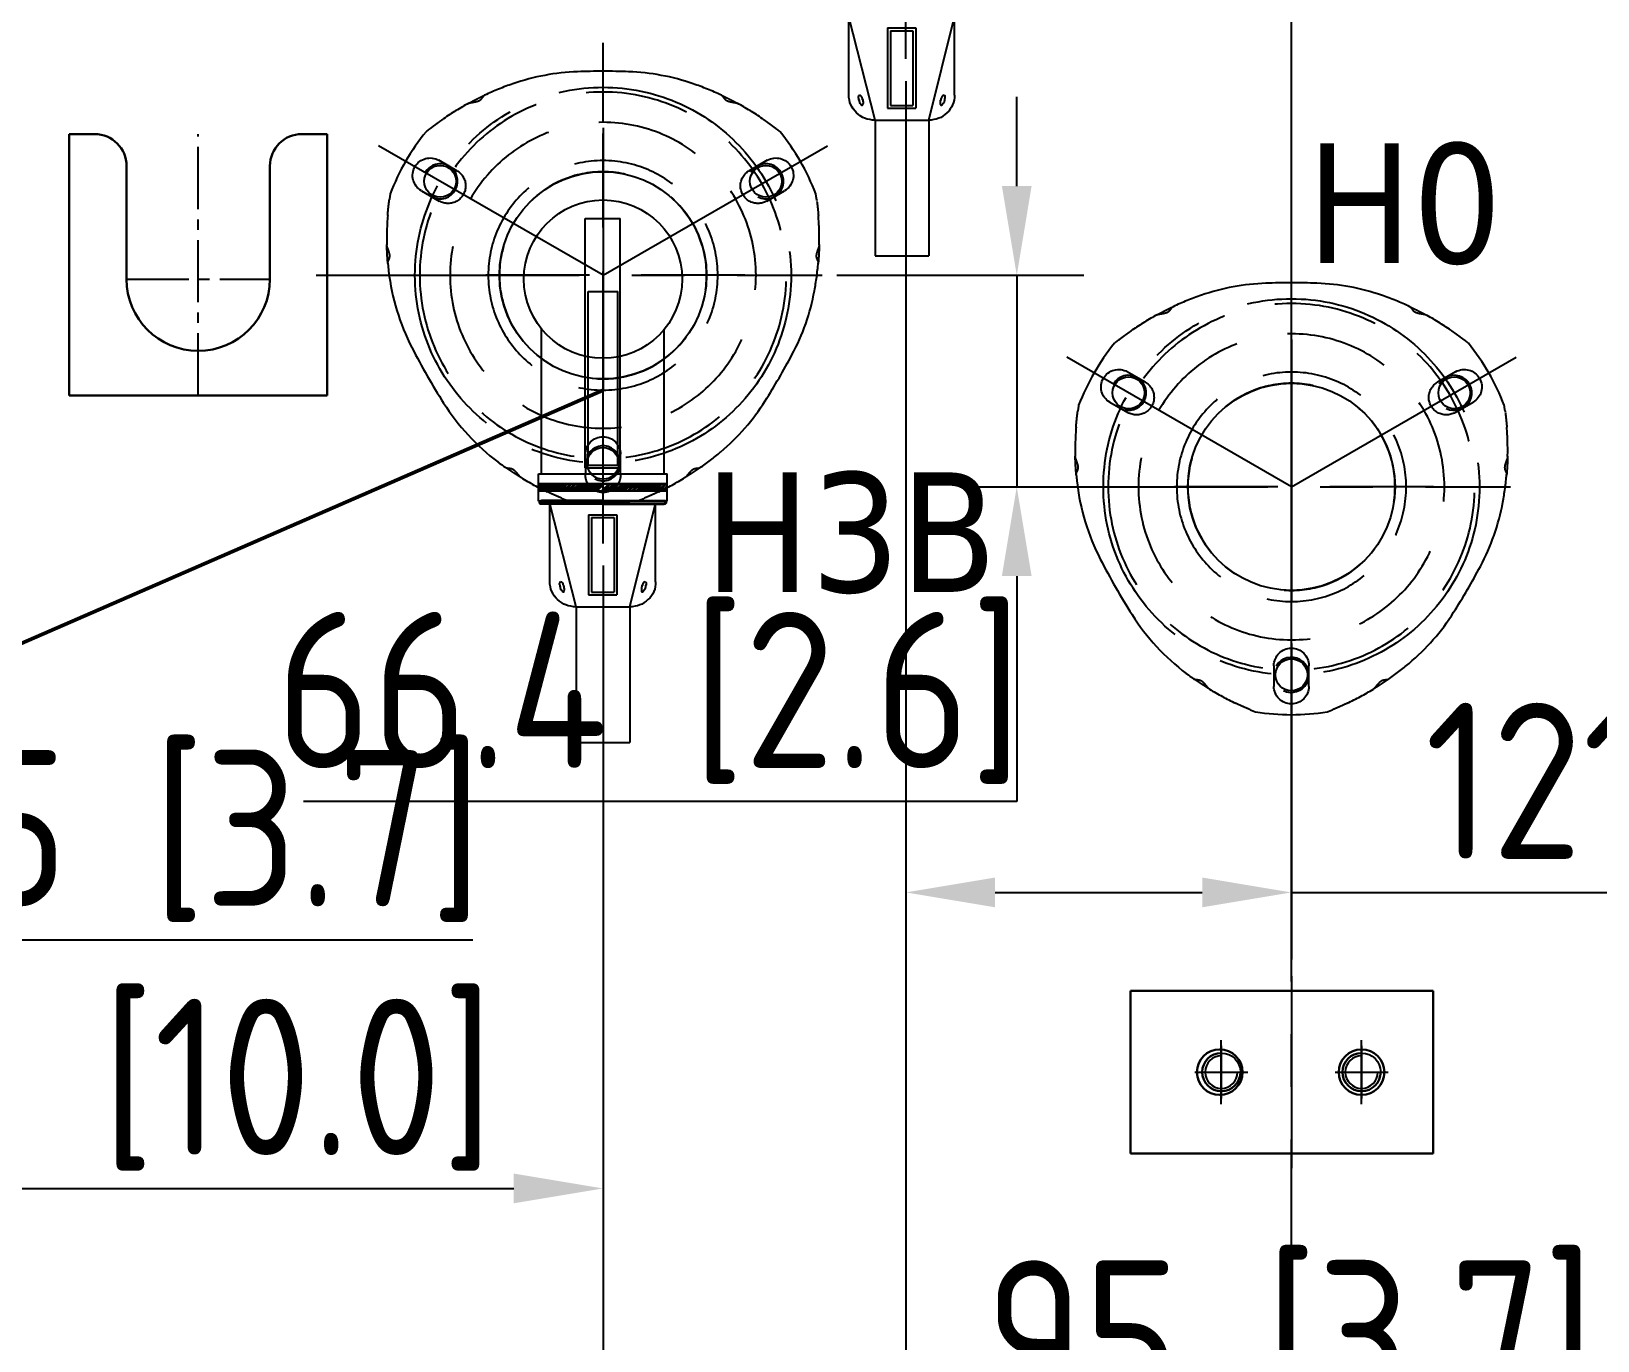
# Model space of a CAD drawing. Header units: millimetres. Extents: x 261789 to 272313, y -191856 to -185409.
# Drawn here: x 263766.4 to 264257.9, y -187665.7 to -187254.9 of the extents above; entities that cross this region are included whole.
import ezdxf

# ---------------------------------------------------------------- set-up
doc = ezdxf.new("R2010")
doc.units = ezdxf.units.MM
doc.header["$LTSCALE"] = 13
for name, pattern in [('CENTER2', [1.125, 0.75, -0.125, 0.125, -0.125]), ('CENTERX2', [101.6, 63.5, -12.7, 12.7, -12.7]), ('DASHED', [0.75, 0.5, -0.25]), ('HIDDEN', [9.525, 6.35, -3.175])]:
    doc.linetypes.add(name, pattern=pattern)
for name, color, linetype in [('1', 4, 'Continuous'), ('2', 3, 'Continuous'), ('2细线层', 4, 'Continuous'), ('4', 2, 'HIDDEN'), ('4虚线层', 6, 'DASHED'), ('PDF_0', 7, 'Continuous'), ('中心线', 1, 'CENTER2'), ('粗实线', 4, 'Continuous')]:
    doc.layers.add(name, color=color, linetype=linetype)
doc.layers.add('2细实线', color=3, linetype='Continuous', lineweight=20)
doc.layers.add('标注、文本', color=3, linetype='Continuous', lineweight=25)
doc.styles.get("Standard").update_dxf_attribs({"font": 'gbenor.shx', "bigfont": 'gbcbig.shx'})
doc.styles.add('Tahoma$001', font='tahoma.ttf', dxfattribs={"height": 2.159784})
doc.dimstyles.new('英寸 1-10', dxfattribs={"dimscale": 14, "dimtxt": 3.5, "dimasz": 2, "dimexe": 1.5, "dimexo": 0.5, "dimgap": 0.5, "dimtad": 1, "dimtoh": 1, "dimdec": 1, "dimdsep": 46, "dimtxsty": 'Standard', "dimcen": 2.5, "dimclrd": 3, "dimclre": 3, "dimclrt": 3, "dimadec": 0, "dimazin": 2, "dimtfac": 1, "dimtdec": 1, "dimtmove": 0, "dimatfit": 2, "dimfxl": 1, "dimarcsym": 0})

# ---------------------------------------------------------------- blocks, each defined once
blk = doc.blocks.new('A$C712F3155')
at = {"layer": '1', "color": 1, "linetype": 'CENTERX2', "lineweight": -3, "ltscale": 0.1}
for p, q in [((90, 0), (90, 156.99)), ((90, 130.33), (90, 35.46)), ((90, 84.09), (19.54, 124.77)), ((90, 84.09), (160.46, 124.77)), ((0, 84.09), (158.71, 84.09))]:
    blk.add_line(p, q, dxfattribs=at)
blk.add_circle((90, 84.09), 59, dxfattribs=at)
at = {"layer": '2细线层'}
for centre in [(38.9, 113.59), (141.1, 113.59), (90, 25.09)]:
    blk.add_circle(centre, 5, dxfattribs=at)
at = {"layer": '标注、文本'}
for centre in [(38.9, 113.59), (141.1, 113.59), (90, 25.09)]:
    blk.add_arc(centre, 5.5, 242.6715, 150, dxfattribs=at)
at = {"layer": '粗实线'}
blk.add_circle((90, 84.09), 32.5, dxfattribs=at)
blk = doc.blocks.new('0.020')
at = {"layer": '中心线', "ltscale": 2}
for p, q in [((13611.24, 16499.07), (13611.24, 16581.07)), ((13588.74, 16535.57), (13633.74, 16535.57))]:
    blk.add_line(p, q, dxfattribs=at)
at = {"layer": '粗实线', "lineweight": 30}
for p, q in [((13570.74, 16499.07), (13570.74, 16581.07)), ((13570.74, 16581.07), (13578.74, 16581.07)), ((13643.74, 16581.07), (13651.74, 16581.07)), ((13651.74, 16499.07), (13651.74, 16581.07)), ((13588.74, 16535.57), (13588.74, 16571.07)), ((13633.74, 16535.57), (13633.74, 16571.07)), ((13570.74, 16499.07), (13651.74, 16499.07))]:
    blk.add_line(p, q, dxfattribs=at)
for centre, radius, start, end in [((13578.74, 16571.07), 10, 0, 90), ((13643.74, 16571.07), 10, 90, 180), ((13611.24, 16535.57), 22.5, 180, 0)]:
    blk.add_arc(centre, radius, start, end, dxfattribs=at)
blk = doc.blocks.new('A$C03F92070')
at = {"layer": '4虚线层', "ltscale": 5}
for p, q in [((67.85, 40.24), (67.85, 116.01)), ((16.36, 107.57), (21.99, 104.32)), ((113.71, 104.32), (119.34, 107.57)), ((16.49, 94.79), (10.86, 98.04)), ((124.84, 98.04), (119.21, 94.79)), ((23.33, 71.49), (112.37, 71.49)), ((62.35, 8.86), (62.35, 15.36)), ((73.35, 15.36), (73.35, 8.86))]:
    blk.add_line(p, q, dxfattribs=at)
for radius in [57.5, 48, 36, 32.5]:
    blk.add_circle((67.85, 71.49), radius, dxfattribs=at)
at = {"layer": '4虚线层', "ltscale": 5, "extrusion": (0, 0, -1)}
for centre, radius, start, end in [((-62.34, 65.41), 70, 71.0219, 87.9453), ((-67.85, -88.03), 223.54, 87.9453, 92.0547), ((-73.35, 65.41), 70, 92.0547, 108.9781), ((-68.85, 46.49), 90, 64.9245, 71.0219), ((-66.85, 46.49), 90, 108.9781, 115.0755), ((-68.85, 46.49), 90, 55.4521, 61.3818), ((-66.85, 46.49), 90, 118.6182, 124.5479), ((-67.85, 71.49), 71.5, 20.9645, 39.0355), ((-68.85, 46.49), 90, 51.0831, 52.2343), ((-66.85, 46.49), 90, 127.7657, 128.9169), ((-67.85, 71.49), 71.5, 140.9645, 159.0355), ((-90, 83.12), 90, 7.7657, 8.9169), ((-45.7, 83.12), 90, 171.0831, 172.2343), ((-90, 83.12), 90, 358.6182, 4.5479), ((-45.7, 83.12), 90, 175.4521, 181.3818), ((-90, 83.12), 90, 349.4672, 355.0755), ((-45.7, 83.12), 90, 184.9245, 186.6023), ((-65.57, 80.82), 70, 186.6023, 207.2178), ((-70.33, 79.46), 70, 331.9245, 349.4672), ((-205.81, 151.73), 223.54, 327.6503, 331.9245), ((70.97, 151.05), 223.54, 207.2178, 212.3568), ((-76.09, 69.57), 70, 310.1708, 327.6503), ((-58.73, 68.87), 70, 212.3568, 233.0262), ((-89, 84.85), 90, 304.9245, 310.1708), ((-46.7, 84.85), 90, 233.0262, 235.0755), ((-89, 84.85), 90, 295.4521, 301.3818), ((-46.7, 84.85), 90, 238.6182, 244.5479), ((-89, 84.85), 90, 291.0831, 292.2343), ((-67.85, 71.49), 71.5, 260.9645, 279.0355), ((-46.7, 84.85), 90, 247.7657, 248.9169)]:
    blk.add_arc(centre, radius, start, end, dxfattribs=at)
at = {"layer": '4虚线层', "ltscale": 5}
for centre, start, end in [((13.61, 102.81), 60, 240), ((122.09, 102.81), 300, 120), ((19.24, 99.56), 240, 60), ((116.46, 99.56), 120, 300), ((67.85, 15.36), 0, 180), ((67.85, 8.86), 180, 0)]:
    blk.add_arc(centre, 5.5, start, end, dxfattribs=at)
for points, knots in [([(30.89, 128.1), (30.89, 128.1), (30.88, 128.1), (30.83, 128.07), (30.76, 128.04), (30.57, 127.95), (30.45, 127.89), (30.18, 127.77), (30.03, 127.69), (29.7, 127.53), (29.52, 127.45), (29.16, 127.27), (28.96, 127.17), (28.58, 126.98), (28.39, 126.89), (27.99, 126.69), (27.8, 126.59), (27.42, 126.39), (27.24, 126.3), (26.87, 126.11), (26.7, 126.02), (26.39, 125.85), (26.24, 125.77), (25.98, 125.63), (25.87, 125.57), (25.69, 125.47), (25.63, 125.44), (25.58, 125.41), (25.57, 125.4), (25.57, 125.4), (25.57, 125.4), (25.57, 125.4)], [0, 0, 0, 0, 0.043819, 0.043819, 0.119878, 0.119878, 0.195937, 0.195937, 0.271996, 0.271996, 0.348055, 0.348055, 0.424114, 0.424114, 0.500173, 0.500173, 0.576231, 0.576231, 0.65229, 0.65229, 0.728349, 0.728349, 0.804408, 0.804408, 0.880467, 0.880467, 0.956526, 0.956526, 0.994556, 0.994556, 1, 1, 1, 1]), ([(30.71, 128.01), (30.65, 127.99), (30.59, 127.94), (30.48, 127.84), (30.42, 127.77), (30.3, 127.62), (30.24, 127.54), (30.11, 127.35), (30.04, 127.25), (29.89, 127.05), (29.81, 126.95), (29.62, 126.74), (29.51, 126.65), (29.29, 126.47), (29.16, 126.4), (28.9, 126.26), (28.77, 126.2), (28.36, 126.06), (28.08, 125.99), (27.53, 125.87), (27.26, 125.83), (26.87, 125.76), (26.75, 125.74), (26.5, 125.7), (26.38, 125.67), (26.05, 125.61), (25.85, 125.56), (25.74, 125.5)], [0, 0, 0, 0, 0.0625, 0.0625, 0.125, 0.125, 0.1875, 0.1875, 0.25, 0.25, 0.3125, 0.3125, 0.375, 0.375, 0.4375, 0.4375, 0.5, 0.5, 0.625, 0.625, 0.75, 0.75, 0.8125, 0.8125, 0.875, 0.875, 1, 1, 1, 1]), ([(110.13, 125.4), (110.13, 125.4), (110.13, 125.4), (110.13, 125.4), (110.12, 125.41), (110.07, 125.44), (110.01, 125.47), (109.83, 125.57), (109.72, 125.63), (109.46, 125.77), (109.31, 125.85), (108.99, 126.02), (108.81, 126.11), (108.45, 126.3), (108.26, 126.4), (107.88, 126.6), (107.68, 126.7), (107.29, 126.9), (107.1, 127), (106.72, 127.18), (106.53, 127.28), (106.16, 127.46), (105.99, 127.54), (105.66, 127.7), (105.51, 127.77), (105.24, 127.9), (105.12, 127.95), (104.94, 128.04), (104.87, 128.07), (104.82, 128.09), (104.81, 128.1), (104.8, 128.1), (104.8, 128.1), (104.8, 128.1)], [0, 0, 0, 0, 0.005743, 0.005743, 0.043766, 0.043766, 0.119813, 0.119813, 0.195859, 0.195859, 0.271906, 0.271906, 0.347952, 0.347952, 0.423999, 0.423999, 0.500046, 0.500046, 0.576092, 0.576092, 0.652139, 0.652139, 0.728185, 0.728185, 0.804232, 0.804232, 0.880279, 0.880279, 0.956325, 0.956325, 0.994349, 0.994349, 1, 1, 1, 1]), ([(109.96, 125.5), (109.9, 125.53), (109.83, 125.55), (109.65, 125.6), (109.54, 125.63), (109.21, 125.7), (108.96, 125.74), (108.44, 125.83), (108.17, 125.87), (107.63, 125.99), (107.34, 126.06), (106.94, 126.2), (106.8, 126.26), (106.54, 126.39), (106.42, 126.47), (106.19, 126.64), (106.08, 126.74), (105.9, 126.94), (105.81, 127.05), (105.66, 127.25), (105.59, 127.35), (105.46, 127.53), (105.39, 127.62), (105.28, 127.77), (105.22, 127.84), (105.11, 127.94), (105.05, 127.99), (104.99, 128.01)], [0, 0, 0, 0, 0.0625, 0.0625, 0.125, 0.125, 0.25, 0.25, 0.375, 0.375, 0.5, 0.5, 0.5625, 0.5625, 0.625, 0.625, 0.6875, 0.6875, 0.75, 0.75, 0.8125, 0.8125, 0.875, 0.875, 0.9375, 0.9375, 1, 1, 1, 1]), ([(14.22, 118.02), (14.2, 118), (14.15, 117.96), (14.08, 117.91), (14.01, 117.86), (13.97, 117.82), (13.95, 117.81)], [0, 0, 0, 0, 0.251777, 0.501943, 0.751136, 1, 1, 1, 1]), ([(14.55, 118.27), (14.52, 118.25), (14.46, 118.2), (14.38, 118.14), (14.3, 118.08), (14.25, 118.04), (14.22, 118.02)], [0, 0, 0, 0, 0.251749, 0.501948, 0.751171, 1, 1, 1, 1]), ([(15.74, 119.15), (15.69, 119.12), (15.59, 119.05), (15.45, 118.94), (15.32, 118.84), (15.18, 118.74), (15.05, 118.65), (14.92, 118.55), (14.8, 118.45), (14.67, 118.36), (14.59, 118.3), (14.55, 118.27)], [0, 0, 0, 0, 0.114473, 0.22719, 0.338528, 0.448878, 0.558641, 0.668227, 0.778044, 0.888502, 1, 1, 1, 1]), ([(17.82, 120.63), (17.81, 120.62), (17.74, 120.57), (17.58, 120.46), (17.28, 120.26), (16.94, 120.02), (16.6, 119.78), (16.29, 119.55), (16.01, 119.35), (15.83, 119.22), (15.74, 119.15)], [0, 0, 0, 0, 0.026865, 0.187364, 0.351072, 0.511786, 0.674931, 0.783277, 0.891149, 1, 1, 1, 1]), ([(119.96, 119.15), (119.92, 119.19), (119.82, 119.25), (119.69, 119.35), (119.55, 119.45), (119.41, 119.55), (119.28, 119.65), (119.06, 119.81), (118.76, 120.02), (118.42, 120.26), (118.12, 120.46), (117.96, 120.57), (117.89, 120.62), (117.88, 120.63)], [0, 0, 0, 0, 0.05466, 0.108896, 0.162888, 0.216817, 0.270864, 0.325211, 0.488741, 0.649833, 0.813717, 0.974388, 1, 1, 1, 1]), ([(121.15, 118.27), (121.11, 118.3), (121.03, 118.36), (120.9, 118.45), (120.78, 118.55), (120.65, 118.65), (120.52, 118.74), (120.38, 118.84), (120.25, 118.94), (120.1, 119.05), (120.01, 119.12), (119.96, 119.15)], [0, 0, 0, 0, 0.111498, 0.221956, 0.331773, 0.441359, 0.551122, 0.661472, 0.77281, 0.885527, 1, 1, 1, 1]), ([(121.48, 118.02), (121.45, 118.04), (121.4, 118.08), (121.32, 118.14), (121.23, 118.2), (121.18, 118.25), (121.15, 118.27)], [0, 0, 0, 0, 0.248829, 0.498052, 0.748251, 1, 1, 1, 1]), ([(121.75, 117.81), (121.73, 117.82), (121.69, 117.86), (121.62, 117.91), (121.55, 117.96), (121.5, 118), (121.48, 118.02)], [0, 0, 0, 0, 0.248864, 0.498057, 0.748223, 1, 1, 1, 1]), ([(13.95, 117.81), (13.92, 117.79), (13.88, 117.76), (13.82, 117.71), (13.77, 117.67), (13.74, 117.65), (13.73, 117.64)], [0, 0, 0, 0, 0.272943, 0.542517, 0.809704, 1, 1, 1, 1]), ([(121.97, 117.64), (121.96, 117.65), (121.93, 117.67), (121.88, 117.71), (121.82, 117.76), (121.78, 117.79), (121.75, 117.81)], [0, 0, 0, 0, 0.190293, 0.457482, 0.727057, 1, 1, 1, 1]), ([(0.69, 94.25), (0.68, 94.21), (0.67, 94.11), (0.65, 93.95), (0.63, 93.8), (0.61, 93.64), (0.59, 93.47), (0.57, 93.31), (0.55, 93.14), (0.53, 92.96), (0.52, 92.85), (0.52, 92.79)], [0, 0, 0, 0, 0.111498, 0.221956, 0.331773, 0.441359, 0.551122, 0.661472, 0.77281, 0.885527, 1, 1, 1, 1]), ([(0.74, 94.67), (0.73, 94.63), (0.73, 94.57), (0.71, 94.47), (0.7, 94.36), (0.69, 94.29), (0.69, 94.25)], [0, 0, 0, 0, 0.248829, 0.498052, 0.748251, 1, 1, 1, 1]), ([(0.82, 95.29), (0.82, 95.27), (0.81, 95.24), (0.81, 95.17), (0.8, 95.1), (0.79, 95.04), (0.78, 95.01)], [0, 0, 0, 0, 0.190297, 0.457484, 0.727058, 1, 1, 1, 1]), ([(134.92, 95.01), (134.91, 95.04), (134.9, 95.1), (134.89, 95.17), (134.89, 95.24), (134.88, 95.27), (134.88, 95.29)], [0, 0, 0, 0, 0.272943, 0.542517, 0.809704, 1, 1, 1, 1]), ([(134.96, 94.67), (134.96, 94.7), (134.95, 94.76), (134.94, 94.85), (134.93, 94.93), (134.92, 94.98), (134.92, 95.01)], [0, 0, 0, 0, 0.251777, 0.501943, 0.751136, 1, 1, 1, 1]), ([(135.01, 94.25), (135.01, 94.29), (135, 94.36), (134.99, 94.47), (134.97, 94.57), (134.96, 94.63), (134.96, 94.67)], [0, 0, 0, 0, 0.251749, 0.501948, 0.751171, 1, 1, 1, 1]), ([(135.18, 92.79), (135.18, 92.85), (135.16, 92.96), (135.15, 93.14), (135.13, 93.31), (135.11, 93.47), (135.09, 93.64), (135.07, 93.8), (135.05, 93.95), (135.03, 94.11), (135.02, 94.21), (135.01, 94.25)], [0, 0, 0, 0, 0.114473, 0.22719, 0.338528, 0.448878, 0.558641, 0.668227, 0.778044, 0.888502, 1, 1, 1, 1]), ([(0.52, 92.79), (0.51, 92.73), (0.5, 92.62), (0.48, 92.45), (0.46, 92.28), (0.45, 92.11), (0.43, 91.95), (0.4, 91.68), (0.37, 91.32), (0.33, 90.9), (0.3, 90.54), (0.29, 90.34), (0.28, 90.26), (0.28, 90.25)], [0, 0, 0, 0, 0.05466, 0.108897, 0.162889, 0.216817, 0.270864, 0.325211, 0.488741, 0.649833, 0.813717, 0.974388, 1, 1, 1, 1]), ([(135.42, 90.25), (135.42, 90.26), (135.41, 90.34), (135.4, 90.54), (135.37, 90.9), (135.33, 91.31), (135.29, 91.73), (135.25, 92.11), (135.22, 92.45), (135.2, 92.67), (135.18, 92.79)], [0, 0, 0, 0, 0.026865, 0.187364, 0.351073, 0.511786, 0.674931, 0.783277, 0.891149, 1, 1, 1, 1]), ([(0.02, 81.15), (0.02, 81.15), (0.02, 81.15), (0.02, 81.15), (0.02, 81.14), (0.02, 81.08), (0.02, 81.01), (0.02, 80.81), (0.03, 80.68), (0.04, 80.38), (0.04, 80.21), (0.05, 79.85), (0.06, 79.65), (0.08, 79.24), (0.09, 79.03), (0.11, 78.6), (0.12, 78.38), (0.14, 77.94), (0.16, 77.72), (0.18, 77.3), (0.2, 77.09), (0.23, 76.68), (0.24, 76.49), (0.27, 76.13), (0.28, 75.96), (0.3, 75.67), (0.32, 75.54), (0.33, 75.33), (0.34, 75.26), (0.34, 75.2), (0.35, 75.19), (0.35, 75.19), (0.35, 75.19), (0.35, 75.19)], [0, 0, 0, 0, 0.005743, 0.005743, 0.043766, 0.043766, 0.119813, 0.119813, 0.195859, 0.195859, 0.271906, 0.271906, 0.347952, 0.347952, 0.423999, 0.423999, 0.500046, 0.500046, 0.576092, 0.576092, 0.652139, 0.652139, 0.728185, 0.728185, 0.804232, 0.804232, 0.880279, 0.880279, 0.956325, 0.956325, 0.994349, 0.994349, 1, 1, 1, 1]), ([(0.02, 80.95), (0.02, 80.89), (0.04, 80.81), (0.08, 80.63), (0.12, 80.53), (0.22, 80.21), (0.31, 79.97), (0.5, 79.47), (0.59, 79.22), (0.76, 78.69), (0.85, 78.41), (0.92, 77.98), (0.94, 77.84), (0.96, 77.55), (0.95, 77.4), (0.91, 77.12), (0.88, 76.97), (0.8, 76.71), (0.75, 76.59), (0.65, 76.35), (0.6, 76.24), (0.51, 76.03), (0.47, 75.94), (0.39, 75.76), (0.37, 75.68), (0.33, 75.53), (0.32, 75.46), (0.33, 75.4)], [0, 0, 0, 0, 0.0625, 0.0625, 0.125, 0.125, 0.25, 0.25, 0.375, 0.375, 0.5, 0.5, 0.5625, 0.5625, 0.625, 0.625, 0.6875, 0.6875, 0.75, 0.75, 0.8125, 0.8125, 0.875, 0.875, 0.9375, 0.9375, 1, 1, 1, 1]), ([(135.37, 75.4), (135.38, 75.46), (135.37, 75.53), (135.33, 75.68), (135.31, 75.76), (135.23, 75.94), (135.19, 76.03), (135.1, 76.24), (135.04, 76.35), (134.95, 76.58), (134.9, 76.71), (134.82, 76.97), (134.79, 77.11), (134.75, 77.4), (134.74, 77.54), (134.76, 77.83), (134.78, 77.98), (134.85, 78.4), (134.93, 78.68), (135.11, 79.21), (135.2, 79.47), (135.34, 79.84), (135.38, 79.96), (135.47, 80.2), (135.51, 80.31), (135.62, 80.63), (135.68, 80.83), (135.68, 80.95)], [0, 0, 0, 0, 0.0625, 0.0625, 0.125, 0.125, 0.1875, 0.1875, 0.25, 0.25, 0.3125, 0.3125, 0.375, 0.375, 0.4375, 0.4375, 0.5, 0.5, 0.625, 0.625, 0.75, 0.75, 0.8125, 0.8125, 0.875, 0.875, 1, 1, 1, 1]), ([(135.35, 75.19), (135.35, 75.19), (135.35, 75.2), (135.36, 75.26), (135.37, 75.34), (135.38, 75.54), (135.4, 75.67), (135.42, 75.97), (135.43, 76.14), (135.46, 76.51), (135.48, 76.7), (135.5, 77.11), (135.52, 77.32), (135.54, 77.75), (135.56, 77.97), (135.58, 78.41), (135.59, 78.62), (135.61, 79.05), (135.62, 79.26), (135.64, 79.67), (135.65, 79.86), (135.66, 80.22), (135.66, 80.39), (135.67, 80.68), (135.67, 80.81), (135.68, 81.01), (135.68, 81.08), (135.68, 81.14), (135.68, 81.15), (135.68, 81.15), (135.68, 81.15), (135.68, 81.15)], [0, 0, 0, 0, 0.043819, 0.043819, 0.119878, 0.119878, 0.195937, 0.195937, 0.271996, 0.271996, 0.348055, 0.348055, 0.424114, 0.424114, 0.500173, 0.500173, 0.576232, 0.576232, 0.65229, 0.65229, 0.728349, 0.728349, 0.804408, 0.804408, 0.880467, 0.880467, 0.956526, 0.956526, 0.994556, 0.994556, 1, 1, 1, 1]), ([(37.3, 11.18), (37.3, 11.18), (37.31, 11.17), (37.36, 11.14), (37.42, 11.09), (37.59, 10.98), (37.7, 10.9), (37.95, 10.73), (38.09, 10.63), (38.39, 10.43), (38.55, 10.32), (38.89, 10.09), (39.07, 9.97), (39.42, 9.73), (39.61, 9.61), (39.98, 9.37), (40.16, 9.26), (40.51, 9.03), (40.69, 8.91), (41.04, 8.69), (41.2, 8.59), (41.51, 8.4), (41.65, 8.31), (41.9, 8.16), (42.01, 8.09), (42.18, 7.99), (42.24, 7.95), (42.29, 7.92), (42.3, 7.91), (42.3, 7.91), (42.3, 7.91), (42.3, 7.91)], [0, 0, 0, 0, 0.043819, 0.043819, 0.119878, 0.119878, 0.195937, 0.195937, 0.271996, 0.271996, 0.348055, 0.348055, 0.424114, 0.424114, 0.500173, 0.500173, 0.576231, 0.576231, 0.65229, 0.65229, 0.728349, 0.728349, 0.804408, 0.804408, 0.880467, 0.880467, 0.956526, 0.956526, 0.994556, 0.994556, 1, 1, 1, 1]), ([(37.47, 11.06), (37.52, 11.02), (37.59, 11), (37.73, 10.95), (37.82, 10.93), (38.01, 10.91), (38.11, 10.9), (38.34, 10.88), (38.46, 10.87), (38.71, 10.83), (38.85, 10.81), (39.11, 10.75), (39.25, 10.71), (39.52, 10.6), (39.64, 10.53), (39.89, 10.37), (40.01, 10.29), (40.34, 10.01), (40.54, 9.8), (40.91, 9.38), (41.09, 9.17), (41.34, 8.87), (41.42, 8.77), (41.58, 8.58), (41.66, 8.48), (41.88, 8.23), (42.02, 8.08), (42.13, 8.02)], [0, 0, 0, 0, 0.0625, 0.0625, 0.125, 0.125, 0.1875, 0.1875, 0.25, 0.25, 0.3125, 0.3125, 0.375, 0.375, 0.4375, 0.4375, 0.5, 0.5, 0.625, 0.625, 0.75, 0.75, 0.8125, 0.8125, 0.875, 0.875, 1, 1, 1, 1]), ([(93.4, 7.91), (93.4, 7.91), (93.4, 7.91), (93.4, 7.91), (93.41, 7.92), (93.46, 7.95), (93.52, 7.99), (93.69, 8.09), (93.8, 8.16), (94.06, 8.32), (94.2, 8.4), (94.51, 8.6), (94.68, 8.7), (95.02, 8.92), (95.2, 9.04), (95.56, 9.27), (95.75, 9.39), (96.12, 9.63), (96.3, 9.75), (96.65, 9.98), (96.83, 10.1), (97.16, 10.33), (97.32, 10.43), (97.62, 10.64), (97.76, 10.73), (98.01, 10.9), (98.11, 10.98), (98.28, 11.1), (98.34, 11.14), (98.39, 11.17), (98.4, 11.18), (98.4, 11.18), (98.4, 11.18), (98.4, 11.18)], [0, 0, 0, 0, 0.005743, 0.005743, 0.043766, 0.043766, 0.119813, 0.119813, 0.195859, 0.195859, 0.271906, 0.271906, 0.347952, 0.347952, 0.423999, 0.423999, 0.500046, 0.500046, 0.576092, 0.576092, 0.652139, 0.652139, 0.728185, 0.728185, 0.804232, 0.804232, 0.880279, 0.880279, 0.956325, 0.956325, 0.994349, 0.994349, 1, 1, 1, 1]), ([(93.57, 8.02), (93.62, 8.05), (93.68, 8.1), (93.82, 8.23), (93.89, 8.31), (94.11, 8.56), (94.27, 8.76), (94.61, 9.17), (94.79, 9.38), (95.16, 9.79), (95.36, 10), (95.69, 10.28), (95.8, 10.37), (96.05, 10.53), (96.18, 10.6), (96.44, 10.71), (96.58, 10.75), (96.85, 10.81), (96.98, 10.83), (97.24, 10.87), (97.36, 10.88), (97.58, 10.9), (97.69, 10.91), (97.88, 10.93), (97.96, 10.95), (98.11, 11), (98.18, 11.02), (98.23, 11.06)], [0, 0, 0, 0, 0.0625, 0.0625, 0.125, 0.125, 0.25, 0.25, 0.375, 0.375, 0.5, 0.5, 0.5625, 0.5625, 0.625, 0.625, 0.6875, 0.6875, 0.75, 0.75, 0.8125, 0.8125, 0.875, 0.875, 0.9375, 0.9375, 1, 1, 1, 1]), ([(50.31, 3.59), (50.32, 3.59), (50.4, 3.55), (50.57, 3.46), (50.9, 3.31), (51.28, 3.14), (51.66, 2.96), (52.01, 2.8), (52.32, 2.67), (52.52, 2.57), (52.63, 2.53)], [0, 0, 0, 0, 0.026866, 0.187364, 0.351073, 0.511786, 0.674931, 0.783277, 0.891149, 1, 1, 1, 1]), ([(52.63, 2.53), (52.68, 2.5), (52.79, 2.46), (52.95, 2.39), (53.11, 2.32), (53.26, 2.25), (53.41, 2.19), (53.56, 2.12), (53.7, 2.06), (53.85, 2), (53.94, 1.96), (53.98, 1.94)], [0, 0, 0, 0, 0.114473, 0.22719, 0.338528, 0.448878, 0.558641, 0.668227, 0.778044, 0.888502, 1, 1, 1, 1]), ([(53.98, 1.94), (54.02, 1.93), (54.09, 1.9), (54.18, 1.86), (54.28, 1.82), (54.34, 1.79), (54.37, 1.78)], [0, 0, 0, 0, 0.251749, 0.501948, 0.751171, 1, 1, 1, 1]), ([(54.37, 1.78), (54.4, 1.77), (54.45, 1.74), (54.54, 1.71), (54.61, 1.68), (54.66, 1.66), (54.69, 1.65)], [0, 0, 0, 0, 0.251777, 0.501943, 0.751136, 1, 1, 1, 1]), ([(54.69, 1.65), (54.71, 1.64), (54.77, 1.61), (54.84, 1.58), (54.9, 1.56), (54.93, 1.55), (54.94, 1.54)], [0, 0, 0, 0, 0.272943, 0.542518, 0.809705, 1, 1, 1, 1]), ([(80.76, 1.54), (80.77, 1.55), (80.8, 1.56), (80.86, 1.58), (80.93, 1.61), (80.99, 1.64), (81.01, 1.65)], [0, 0, 0, 0, 0.190295, 0.457482, 0.727057, 1, 1, 1, 1]), ([(81.01, 1.65), (81.04, 1.66), (81.08, 1.68), (81.16, 1.71), (81.25, 1.74), (81.3, 1.77), (81.33, 1.78)], [0, 0, 0, 0, 0.248864, 0.498057, 0.748223, 1, 1, 1, 1]), ([(81.33, 1.78), (81.36, 1.79), (81.42, 1.82), (81.52, 1.86), (81.61, 1.9), (81.68, 1.93), (81.72, 1.94)], [0, 0, 0, 0, 0.248829, 0.498052, 0.748251, 1, 1, 1, 1]), ([(81.72, 1.94), (81.76, 1.96), (81.85, 2), (82, 2.06), (82.14, 2.12), (82.29, 2.19), (82.44, 2.25), (82.59, 2.32), (82.75, 2.39), (82.91, 2.46), (83.02, 2.5), (83.07, 2.53)], [0, 0, 0, 0, 0.111498, 0.221956, 0.331773, 0.441359, 0.551122, 0.661472, 0.77281, 0.885527, 1, 1, 1, 1]), ([(83.07, 2.53), (83.12, 2.55), (83.23, 2.6), (83.38, 2.67), (83.54, 2.73), (83.69, 2.8), (83.84, 2.87), (84.09, 2.98), (84.42, 3.14), (84.8, 3.31), (85.13, 3.46), (85.3, 3.55), (85.38, 3.58), (85.39, 3.59)], [0, 0, 0, 0, 0.05466, 0.108897, 0.162889, 0.216817, 0.270864, 0.325211, 0.488741, 0.649834, 0.813718, 0.974389, 1, 1, 1, 1])]:
    blk.add_open_spline(points, degree=3, knots=knots, dxfattribs=at)
blk.add_open_spline([(0.82, 95.28), (0.81, 95.2), (0.82, 95.09), (0.84, 94.95)], degree=3, dxfattribs=at)
blk = doc.blocks.new('*D40')
at = {"layer": '2细实线', "color": 3, "linetype": 'ByBlock', "lineweight": -2}
for p, q in [((263596.79, -187405.41), (263596.79, -187560.92)), ((263691.79, -187422.56), (263691.79, -187560.92)), ((263624.79, -187539.92), (263663.79, -187539.92)), ((263691.79, -187539.92), (263904.94, -187539.92))]:
    blk.add_line(p, q, dxfattribs=at)
at = {"layer": '2细实线', "color": 3, "linetype": 'ByBlock'}
for points in [[(263624.79, -187535.25), (263624.79, -187544.58), (263596.79, -187539.92)], [(263663.79, -187535.25), (263663.79, -187544.58), (263691.79, -187539.92)]]:
    blk.add_solid(points, dxfattribs=at)
at = {"layer": 'Defpoints', "color": 0, "linetype": 'ByBlock'}
for p in [(263596.79, -187398.41), (263691.79, -187415.56), (263691.79, -187539.92)]:
    blk.add_point(p, dxfattribs=at)
at = {"layer": '2细实线', "color": 3, "linetype": 'ByBlock', "insert": (263812.36, -187507.41), "char_height": 49, "attachment_point": 5}
blk.add_mtext('95 [3.7]', dxfattribs=at)
blk = doc.blocks.new('*D41')
at = {"layer": '2细实线', "color": 3, "linetype": 'ByBlock', "lineweight": -2}
for p, q in [((263945.79, -187422.56), (263945.79, -187638.96)), ((263691.79, -187440.88), (263691.79, -187638.96)), ((263719.79, -187617.96), (263917.79, -187617.96))]:
    blk.add_line(p, q, dxfattribs=at)
at = {"layer": '2细实线', "color": 3, "linetype": 'ByBlock'}
for points in [[(263719.79, -187613.29), (263719.79, -187622.62), (263691.79, -187617.96)], [(263917.79, -187613.29), (263917.79, -187622.62), (263945.79, -187617.96)]]:
    blk.add_solid(points, dxfattribs=at)
at = {"layer": 'Defpoints', "color": 0, "linetype": 'ByBlock'}
for p in [(263945.79, -187415.56), (263691.79, -187433.88), (263945.79, -187617.96)]:
    blk.add_point(p, dxfattribs=at)
at = {"layer": '2细实线', "color": 3, "linetype": 'ByBlock', "insert": (263791.63, -187585.44), "char_height": 49, "attachment_point": 5}
blk.add_mtext('254 [10.0]', dxfattribs=at)
blk = doc.blocks.new('*D42')
at = {"layer": '2细实线', "color": 3, "linetype": 'ByBlock', "lineweight": -2}
for p, q in [((264040.79, -187270.56), (264040.79, -187721.01)), ((263945.79, -187442.1), (263945.79, -187721.01)), ((263973.79, -187700.01), (264012.79, -187700.01)), ((264040.79, -187700.01), (264253.94, -187700.01))]:
    blk.add_line(p, q, dxfattribs=at)
at = {"layer": '2细实线', "color": 3, "linetype": 'ByBlock'}
for points in [[(263973.79, -187695.35), (263973.79, -187704.68), (263945.79, -187700.01)], [(264012.79, -187695.35), (264012.79, -187704.68), (264040.79, -187700.01)]]:
    blk.add_solid(points, dxfattribs=at)
at = {"layer": 'Defpoints', "color": 0, "linetype": 'ByBlock'}
for p in [(264040.79, -187263.56), (263945.79, -187435.1), (264040.79, -187700.01)]:
    blk.add_point(p, dxfattribs=at)
at = {"layer": '2细实线', "color": 3, "linetype": 'ByBlock', "insert": (264161.36, -187667.5), "char_height": 49, "attachment_point": 5}
blk.add_mtext('95 [3.7]', dxfattribs=at)
blk = doc.blocks.new('*D43')
at = {"layer": '2细实线', "color": 3, "linetype": 'ByBlock', "lineweight": -2}
for p, q in [((264040.79, -187256.56), (264040.79, -187100.97)), ((264135.78, -187118.56), (264135.78, -187142.97)), ((264068.79, -187121.97), (264107.78, -187121.97))]:
    blk.add_line(p, q, dxfattribs=at)
at = {"layer": '2细实线', "color": 3, "linetype": 'ByBlock'}
for points in [[(264068.79, -187117.3), (264068.79, -187126.64), (264040.79, -187121.97)], [(264107.78, -187117.3), (264107.78, -187126.64), (264135.78, -187121.97)]]:
    blk.add_solid(points, dxfattribs=at)
at = {"layer": 'Defpoints', "color": 0, "linetype": 'ByBlock'}
for p in [(264135.78, -187111.56), (264135.78, -187121.97), (264040.79, -187263.56)]:
    blk.add_point(p, dxfattribs=at)
at = {"layer": '2细实线', "color": 3, "linetype": 'ByBlock', "insert": (264088.28, -187089.46), "char_height": 49, "attachment_point": 5}
blk.add_mtext('95 [3.7]', dxfattribs=at)
blk = doc.blocks.new('*D45')
at = {"layer": '2细实线', "color": 3, "linetype": 'ByBlock', "lineweight": -2}
for p, q in [((264161.78, -187457.34), (264161.78, -187206.85)), ((264261.78, -187291.47), (264261.78, -187206.85)), ((264189.78, -187227.85), (264233.78, -187227.85)), ((264261.78, -187227.85), (264493.8, -187227.85))]:
    blk.add_line(p, q, dxfattribs=at)
at = {"layer": '2细实线', "color": 3, "linetype": 'ByBlock'}
for points in [[(264189.78, -187223.18), (264189.78, -187232.51), (264161.78, -187227.85)], [(264233.78, -187223.18), (264233.78, -187232.51), (264261.78, -187227.85)]]:
    blk.add_solid(points, dxfattribs=at)
at = {"layer": 'Defpoints', "color": 0, "linetype": 'ByBlock'}
for p in [(264261.78, -187227.85), (264261.78, -187298.47), (264161.78, -187464.34)]:
    blk.add_point(p, dxfattribs=at)
at = {"layer": '2细实线', "color": 3, "linetype": 'ByBlock', "insert": (264391.79, -187195.33), "char_height": 49, "attachment_point": 5}
blk.add_mtext('100 [3.9]', dxfattribs=at)
blk = doc.blocks.new('*D46')
at = {"layer": '2细实线', "color": 3, "linetype": 'ByBlock', "lineweight": -2}
for p, q in [((264161.78, -187446.97), (264161.78, -187546.09)), ((264068.79, -187525.09), (264133.78, -187525.09)), ((264161.78, -187525.09), (264405.84, -187525.09)), ((264040.79, -187531.71), (264040.79, -187546.09))]:
    blk.add_line(p, q, dxfattribs=at)
at = {"layer": '2细实线', "color": 3, "linetype": 'ByBlock'}
for points in [[(264068.79, -187520.42), (264068.79, -187529.75), (264040.79, -187525.09)], [(264133.78, -187520.42), (264133.78, -187529.75), (264161.78, -187525.09)]]:
    blk.add_solid(points, dxfattribs=at)
at = {"layer": 'Defpoints', "color": 0, "linetype": 'ByBlock'}
for p in [(264161.78, -187439.97), (264040.79, -187524.71), (264161.78, -187525.09)]:
    blk.add_point(p, dxfattribs=at)
at = {"layer": '2细实线', "color": 3, "linetype": 'ByBlock', "insert": (264305.94, -187492.57), "char_height": 49, "attachment_point": 5}
blk.add_mtext('121 [4.8]', dxfattribs=at)
blk = doc.blocks.new('*D71')
at = {"layer": '2细实线', "color": 3, "linetype": 'ByBlock', "lineweight": -2}
for p, q in [((264075.6, -187303.47), (264075.6, -187275.47)), ((264019.13, -187331.47), (264096.6, -187331.47)), ((264075.6, -187331.47), (264075.6, -187397.83)), ((264060.15, -187397.83), (264096.6, -187397.83)), ((264075.6, -187425.83), (264075.6, -187496.59)), ((264075.6, -187496.59), (263851.78, -187496.59))]:
    blk.add_line(p, q, dxfattribs=at)
at = {"layer": '2细实线', "color": 3, "linetype": 'ByBlock'}
for points in [[(264070.93, -187303.47), (264080.26, -187303.47), (264075.6, -187331.47)], [(264070.93, -187425.83), (264080.26, -187425.83), (264075.6, -187397.83)]]:
    blk.add_solid(points, dxfattribs=at)
at = {"layer": 'Defpoints', "color": 0, "linetype": 'ByBlock'}
for p in [(264012.13, -187331.47), (264053.15, -187397.83), (264075.6, -187397.83)]:
    blk.add_point(p, dxfattribs=at)
at = {"layer": '2细实线', "color": 3, "linetype": 'ByBlock', "insert": (263960.19, -187464.06), "char_height": 49, "attachment_point": 5}
blk.add_mtext('66.4 [2.6]', dxfattribs=at)
blk = doc.blocks.new('A$C08AE0E4B')
at = {"layer": 'PDF_0'}
for points in [[(16.07, 137.03), (25.2, 137.03)], [(16.07, 71.82), (16.07, 137.03)], [(25.2, 71.82), (25.2, 137.03)], [(16.82, 72.54), (16.82, 117.9)], [(16.82, 117.9), (24.56, 117.9)], [(24.56, 72.54), (24.56, 117.9)], [(4.57, 70.25), (4.57, 108.18)], [(36.7, 70.25), (36.7, 108.04)], [(3.82, 70.25), (37.45, 70.25)], [(3.82, 63.15), (3.82, 70.25)], [(16.07, 71.82), (25.2, 71.82)], [(16.82, 72.54), (24.56, 72.54)], [(37.45, 63.15), (37.45, 70.25)], [(3.82, 67.61), (37.45, 67.61)], [(5.33, 67.61), (3.82, 66.16)], [(3.82, 66.77), (4.69, 67.61)], [(37.45, 67.61), (3.82, 67.61)], [(3.82, 67.61), (3.82, 65.8)], [(4.19, 67.61), (3.82, 67.25)], [(3.82, 65.8), (37.45, 65.8)], [(3.82, 65.8), (37.45, 65.8)], [(4.07, 65.8), (5.81, 67.61)], [(6.45, 67.61), (4.57, 65.8)], [(5.2, 65.8), (6.95, 67.61)], [(7.57, 67.61), (5.7, 65.8)], [(6.32, 65.8), (8.08, 67.61)], [(8.7, 67.61), (6.82, 65.8)], [(7.32, 65.8), (9.2, 67.61)], [(9.82, 67.61), (7.94, 65.8)], [(8.45, 65.8), (10.32, 67.61)], [(10.94, 67.61), (9.07, 65.8)], [(9.57, 65.8), (11.45, 67.61)], [(12.07, 67.61), (10.21, 65.8)], [(10.69, 65.8), (12.57, 67.61)], [(13.2, 67.61), (11.33, 65.8)], [(11.81, 65.8), (13.69, 67.61)], [(14.33, 67.61), (12.45, 65.8)], [(12.95, 65.8), (14.83, 67.61)], [(15.45, 67.61), (13.57, 65.8)], [(14.07, 65.8), (15.95, 67.61)], [(16.57, 67.61), (14.7, 65.8)], [(15.2, 65.8), (17.08, 67.61)], [(17.69, 67.61), (15.82, 65.8)], [(16.32, 65.8), (18.2, 67.61)], [(18.82, 67.61), (16.94, 65.8)], [(17.45, 65.8), (19.32, 67.61)], [(19.94, 67.61), (18.06, 65.8)], [(18.57, 65.8), (20.44, 67.61)], [(21.08, 67.61), (19.2, 65.8)], [(22.2, 67.61), (20.33, 65.8)], [(20.83, 65.8), (22.69, 67.61)], [(23.32, 67.61), (21.45, 65.8)], [(21.95, 65.8), (23.83, 67.61)], [(24.45, 67.61), (22.57, 65.8)], [(23.07, 65.8), (24.95, 67.61)], [(25.57, 67.61), (23.69, 65.8)], [(24.2, 65.8), (26.07, 67.61)], [(26.69, 67.61), (24.82, 65.8)], [(25.32, 65.8), (27.2, 67.61)], [(27.82, 67.61), (25.94, 65.8)], [(26.44, 65.8), (28.32, 67.61)], [(28.94, 67.61), (27.08, 65.8)], [(27.57, 65.8), (29.44, 67.61)], [(30.08, 67.61), (28.2, 65.8)], [(28.7, 65.8), (30.56, 67.61)], [(31.2, 67.61), (29.32, 65.8)], [(29.83, 65.8), (31.7, 67.61)], [(32.32, 67.61), (30.45, 65.8)], [(30.95, 65.8), (32.83, 67.61)], [(33.45, 67.61), (31.57, 65.8)], [(32.07, 65.8), (33.95, 67.61)], [(34.57, 67.61), (32.69, 65.8)], [(33.2, 65.8), (35.07, 67.61)], [(35.69, 67.61), (33.81, 65.8)], [(34.32, 65.8), (36.19, 67.61)], [(36.82, 67.61), (34.95, 65.8)], [(35.44, 65.8), (37.32, 67.61)], [(37.45, 67.12), (36.08, 65.8)], [(36.58, 65.8), (37.45, 66.64)], [(37.45, 66.04), (37.2, 65.8)], [(37.45, 65.8), (37.45, 67.61)], [(3.82, 63.15), (37.45, 63.15)], [(4.57, 62.46), (4.44, 62.46), (4.32, 62.46), (4.19, 62.57), (4.19, 62.7), (4.07, 62.81), (4.07, 62.93), (4.19, 63.05), (4.19, 63.17), (4.32, 63.17), (4.44, 63.3), (4.57, 63.3), (4.57, 63.3)], [(4.57, 62.46), (4.44, 62.46), (4.32, 62.46), (4.19, 62.57), (4.19, 62.7), (4.07, 62.81), (4.07, 62.93), (4.19, 63.05), (4.19, 63.17), (4.32, 63.17), (4.44, 63.3), (4.57, 63.3), (4.57, 63.3)], [(4.57, 62.32), (4.44, 62.32), (4.32, 62.32), (4.19, 62.43), (4.19, 62.56), (4.07, 62.67), (4.07, 62.78), (4.19, 62.91), (4.19, 63.03), (4.32, 63.03), (4.44, 63.15), (4.57, 63.15), (4.57, 63.15)], [(4.57, 62.32), (4.44, 62.32), (4.32, 62.32), (4.19, 62.43), (4.19, 62.56), (4.07, 62.67), (4.07, 62.78), (4.19, 62.91), (4.19, 63.03), (4.32, 63.03), (4.44, 63.15), (4.57, 63.15), (4.57, 63.15)], [(20.7, 63.3), (4.57, 63.3)], [(20.7, 63.15), (4.57, 63.15)], [(4.57, 62.46), (36.7, 62.46)], [(20.7, 62.46), (4.57, 62.46)], [(20.7, 62.32), (4.57, 62.32)], [(13.69, 35.5), (6.82, 62.46)], [(6.82, 41.99), (6.82, 62.46)], [(20.7, 63.3), (36.7, 63.3)], [(20.7, 62.46), (36.7, 62.46)], [(20.7, 62.32), (36.7, 62.32)], [(27.7, 35.5), (34.45, 62.46)], [(34.45, 41.99), (34.45, 62.46)], [(36.7, 63.3), (36.82, 63.3), (36.95, 63.3), (36.95, 63.17), (37.07, 63.17), (37.07, 63.05), (37.2, 63.05), (37.2, 62.93), (37.2, 62.81), (37.2, 62.7), (37.07, 62.57), (36.95, 62.46), (36.82, 62.46), (36.7, 62.46), (36.7, 62.46)], [(36.7, 63.3), (36.82, 63.3), (36.95, 63.3), (36.95, 63.17), (37.07, 63.17), (37.07, 63.05), (37.2, 63.05), (37.2, 62.93), (37.2, 62.81), (37.2, 62.7), (37.07, 62.57), (36.95, 62.46), (36.82, 62.46), (36.7, 62.46), (36.7, 62.46)], [(36.7, 63.15), (36.82, 63.15), (36.95, 63.15), (36.95, 63.03), (37.07, 63.03), (37.07, 62.91), (37.2, 62.91), (37.2, 62.78), (37.2, 62.67), (37.2, 62.56), (37.07, 62.43), (36.95, 62.32), (36.82, 62.32), (36.7, 62.32), (36.7, 62.32)], [(36.7, 63.15), (36.82, 63.15), (36.95, 63.15), (36.95, 63.03), (37.07, 63.03), (37.07, 62.91), (37.2, 62.91), (37.2, 62.78), (37.2, 62.67), (37.2, 62.56), (37.07, 62.43), (36.95, 62.32), (36.82, 62.32), (36.7, 62.32), (36.7, 62.32)], [(16.94, 59.57), (24.32, 59.57)], [(16.94, 59.57), (16.94, 38.63)], [(17.69, 58.84), (23.58, 58.84)], [(17.69, 58.84), (17.69, 39.34)], [(23.58, 58.84), (23.58, 39.34)], [(24.32, 59.57), (24.32, 38.63)], [(13.69, 35.5), (12.95, 35.5), (12.32, 35.62), (11.58, 35.74), (10.94, 35.97), (10.44, 36.21), (9.82, 36.58), (9.32, 36.94), (8.82, 37.42), (8.45, 37.78), (7.94, 38.39), (7.69, 38.86), (7.32, 39.47), (7.07, 40.07), (6.95, 40.67), (6.82, 41.39), (6.82, 41.99), (6.82, 41.99)], [(13.69, 35.5), (12.95, 35.5), (12.32, 35.62), (11.58, 35.74), (10.94, 35.97), (10.44, 36.21), (9.82, 36.58), (9.32, 36.94), (8.82, 37.42), (8.45, 37.78), (7.94, 38.39), (7.69, 38.86), (7.32, 39.47), (7.07, 40.07), (6.95, 40.67), (6.82, 41.39), (6.82, 41.99), (6.82, 41.99)], [(34.45, 41.99), (34.45, 41.39), (34.32, 40.67), (34.2, 40.07), (33.95, 39.47), (33.7, 38.86), (33.33, 38.39), (32.94, 37.78), (32.44, 37.42), (31.95, 36.94), (31.45, 36.58), (30.95, 36.21), (30.33, 35.97), (29.69, 35.74), (29.07, 35.62), (28.32, 35.5), (27.7, 35.5), (27.7, 35.5)], [(34.45, 41.99), (34.45, 41.39), (34.32, 40.67), (34.2, 40.07), (33.95, 39.47), (33.7, 38.86), (33.33, 38.39), (32.94, 37.78), (32.44, 37.42), (31.95, 36.94), (31.45, 36.58), (30.95, 36.21), (30.33, 35.97), (29.69, 35.74), (29.07, 35.62), (28.32, 35.5), (27.7, 35.5), (27.7, 35.5)], [(16.94, 38.63), (24.32, 38.63)], [(17.69, 39.34), (23.58, 39.34)], [(13.69, 35.5), (13.69, 0)], [(13.69, 35.5), (27.7, 35.5)], [(27.7, 35.5), (27.7, 0)], [(13.69, 0), (27.7, 0)]]:
    blk.add_lwpolyline(points, dxfattribs=at)
for points in [[(9.57, 42.12), (9.82, 41.99), (10.07, 41.76), (10.21, 41.52), (10.21, 41.28), (10.32, 41.15), (10.32, 41.04), (10.32, 40.91), (10.44, 40.91), (10.44, 40.79), (10.44, 40.67), (10.44, 40.55), (10.44, 40.42), (10.57, 40.2), (10.57, 39.96), (10.44, 39.59), (10.32, 39.34), (10.07, 39.47), (9.82, 39.83), (9.7, 39.96), (9.7, 40.2), (9.57, 40.31), (9.57, 40.42), (9.57, 40.55), (9.57, 40.67), (9.45, 40.67), (9.45, 40.79), (9.45, 40.91), (9.45, 41.04), (9.45, 41.15), (9.32, 41.28), (9.32, 41.52), (9.45, 41.88)], [(31.7, 42.12), (31.95, 41.88), (31.95, 41.52), (31.95, 41.28), (31.95, 41.15), (31.82, 41.04), (31.82, 40.91), (31.82, 40.79), (31.82, 40.67), (31.82, 40.55), (31.7, 40.42), (31.7, 40.31), (31.7, 40.2), (31.57, 39.96), (31.45, 39.83), (31.2, 39.47), (30.95, 39.34), (30.82, 39.59), (30.82, 39.96), (30.82, 40.2), (30.82, 40.42), (30.82, 40.55), (30.82, 40.67), (30.95, 40.79), (30.95, 40.91), (30.95, 41.04), (30.95, 41.15), (31.07, 41.15), (31.07, 41.28), (31.2, 41.52), (31.32, 41.76), (31.45, 41.99)]]:
    blk.add_lwpolyline(points, close=True, dxfattribs=at)
blk.add_circle((20.7, 121.16), 20.7, dxfattribs=at)
for points in [[(4.63, 63.15), (4.52, 63.15), (4.63, 63.15)], [(36.75, 63.15), (36.64, 63.15), (36.75, 63.15)], [(18, 53.55), (17.89, 53.55), (18, 53.55)], [(23.5, 53.55), (23.39, 53.55), (23.5, 53.55)]]:
    blk.add_solid(points, dxfattribs=at)

msp = doc.modelspace()

# ---------------------------------------------------------------- linework, layer by layer
at = {"layer": '1', "color": 1, "linetype": 'CENTERX2', "lineweight": -3, "ltscale": 0.1}
for p, q in [((264161.778, -187949.298), (264161.778, -186087.914)), ((264161.778, -187551.333), (264161.778, -187611.608)), ((264139.778, -187591.478), (264139.778, -187571.462)), ((264183.778, -187591.478), (264183.778, -187571.462))]:
    msp.add_line(p, q, dxfattribs=at)
at = {"layer": '1'}
for centre in [(264139.778, -187581.47), (264183.778, -187581.47)]:
    msp.add_circle(centre, 6, dxfattribs=at)
at = {"layer": '2'}
for centre in [(264139.778, -187581.47), (264183.778, -187581.47)]:
    msp.add_arc(centre, 5.1, 90, 0, dxfattribs=at)
at = {"layer": '4'}
for p, q in [((264139.778, -187573.17), (264139.778, -187589.77)), ((264183.778, -187573.17), (264183.778, -187589.77)), ((264131.478, -187581.47), (264148.078, -187581.47)), ((264175.478, -187581.47), (264192.078, -187581.47))]:
    msp.add_line(p, q, dxfattribs=at)
at = {"layer": '标注、文本', "color": 4, "lineweight": 30}
for p, q in [((264111.278, -187555.97), (264206.278, -187555.97)), ((264111.278, -187606.97), (264111.278, -187555.97)), ((264206.278, -187555.97), (264206.278, -187606.97)), ((264206.278, -187606.97), (264111.278, -187606.97))]:
    msp.add_line(p, q, dxfattribs=at)
at = {"layer": '标注、文本'}
for centre in [(264139.778, -187581.47), (264183.778, -187581.47)]:
    msp.add_arc(centre, 6, 90, 0, dxfattribs=at)
at = {"layer": '粗实线', "lineweight": 50}
msp.add_line((263945.789, -187367.47), (263041.999, -187760.817), dxfattribs=at)
at = {"layer": '粗实线', "lineweight": 30}
for centre in [(264139.278, -187581.47), (264183.778, -187581.47)]:
    msp.add_circle(centre, 7.15, dxfattribs=at)

# ---------------------------------------------------------------- block references
at = {"layer": '标注、文本'}
for name, p in [('A$C712F3155', (263950.789, -187263.562)), ('A$C712F3155', (263855.789, -187415.562)), ('0.020', (250207.55, -203868.236)), ('A$C712F3155', (264071.778, -187481.918))]:
    msp.add_blockref(name, p, dxfattribs=at)
at = {"layer": '标注、文本', "xscale": 1.200000000011642, "yscale": 1.200000000011642, "zscale": 1.2}
for p in [(264014.734, -187325.355), (263920.954, -187478.059)]:
    msp.add_blockref('A$C08AE0E4B', p, dxfattribs=at)
at = {"layer": '标注、文本', "xscale": -1}
for p in [(264013.638, -187402.959), (264229.627, -187469.316)]:
    msp.add_blockref('A$C03F92070', p, dxfattribs=at)

# ---------------------------------------------------------------- texts
at = {"layer": '标注、文本', "style": 'Tahoma$001'}
for s, p in [('H0', (264166.458, -187327.575)), ('H3B', (263977.636, -187430.803))]:
    msp.add_text(s, height=37.5, dxfattribs=at).set_placement(p)

# ---------------------------------------------------------------- dimensions: what is measured, and where the dimension line sits
at = {"layer": '2细实线', "linetype": 'ByBlock'}
for base, p1, p2, picture, middle in [((264135.778, -187121.97), (264040.789, -187263.562), (264135.778, -187111.562), '*D43', (264088.283, -187121.97)), ((264040.789, -187700.013), (263945.789, -187435.097), (264040.789, -187263.562), '*D42', (264161.364, -187700.013)), ((263691.789, -187539.917), (263596.789, -187398.415), (263691.789, -187415.562), '*D40', (263812.364, -187539.917)), ((263945.789, -187617.956), (263691.789, -187433.878), (263945.789, -187415.562), '*D41', (263791.628, -187617.956)), ((264161.778, -187525.087), (264040.789, -187524.706), (264161.778, -187439.969), '*D46', (264305.942, -187525.087))]:
    dim = msp.add_linear_dim(base=base, p1=p1, p2=p2, dimstyle='英寸 1-10', dxfattribs=at)
    dim.commit()
    dim.dimension.update_dxf_attribs({"geometry": picture, "text_midpoint": middle, "dimtype": 160})
dim = msp.add_linear_dim(base=(264261.778, -187227.847), p1=(264161.778, -187464.336), p2=(264261.778, -187298.475), dimstyle='英寸 1-10', dxfattribs=at)
dim.commit()
dim.dimension.update_dxf_attribs({"geometry": '*D45', "text_midpoint": (264391.787, -187195.326)})
dim = msp.add_linear_dim(base=(264075.597, -187397.827), p1=(264012.127, -187331.47), p2=(264053.15, -187397.827), angle=90, dimstyle='英寸 1-10', dxfattribs=at)
dim.commit()
dim.dimension.update_dxf_attribs({"geometry": '*D71', "text_midpoint": (263960.187, -187496.585), "dimtype": 160})

doc.saveas('drawing.dxf')
